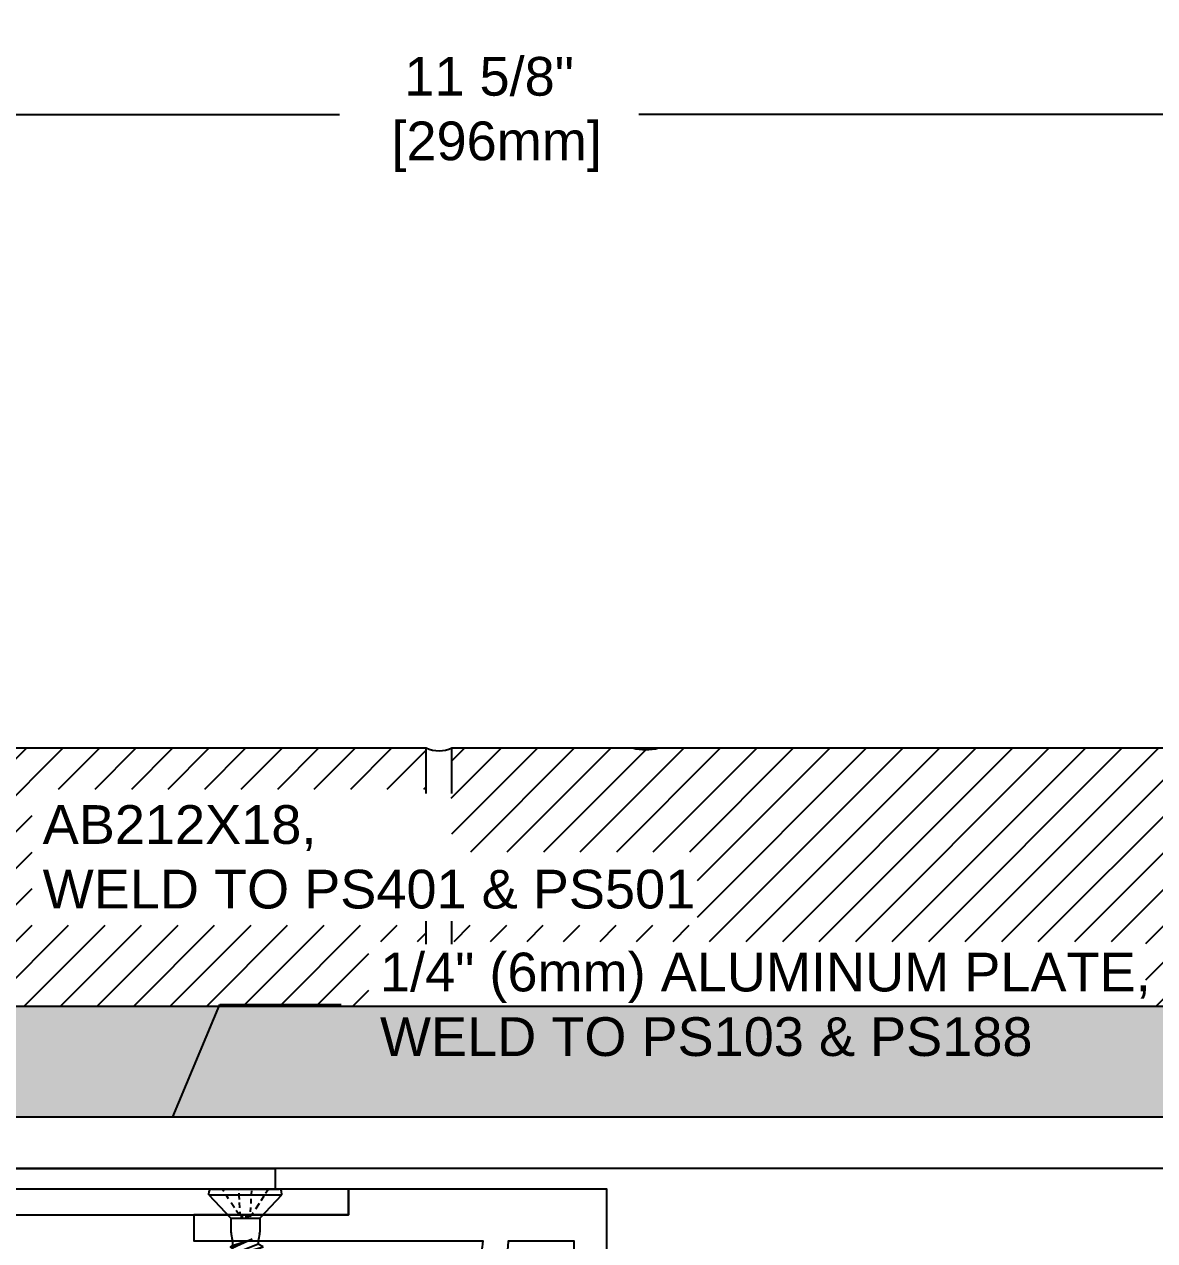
# Model space of a CAD drawing. Header units: inches. Extents: x -7 to 36.6, y -5.5 to 8.5.
# Drawn here: x 2.35 to 7.82, y 1.04 to 6.93 of the extents above; entities that cross this region are included whole.
import ezdxf

# ---------------------------------------------------------------- set-up
doc = ezdxf.new("R2010")
doc.units = ezdxf.units.IN
doc.header["$MEASUREMENT"] = 0
for name, color, linetype in [('ANCHORS', 4, 'Continuous'), ('CONDITIONS', 1, 'Continuous'), ('DIMENSIONS', 3, 'Continuous'), ('METALS', 7, 'Continuous'), ('TEXT', 2, 'Continuous')]:
    doc.layers.add(name, color=color, linetype=linetype)
doc.styles.add('ARIAL', font='arial.ttf')
doc.dimstyles.new('Arial', dxfattribs={"dimtxt": 0.1875, "dimasz": 0.1875, "dimexe": 0.1875, "dimexo": 0.1875, "dimgap": 0.1875, "dimtad": 0, "dimtih": 1, "dimtoh": 1, "dimdec": 4, "dimzin": 3, "dimdsep": 46, "dimlunit": 4, "dimtxsty": 'ARIAL', "dimcen": 0.125, "dimadec": 0, "dimazin": 0, "dimtfac": 1, "dimtdec": 4, "dimtofl": 0, "dimtmove": 0, "dimatfit": 3, "dimfxl": 0, "dimfrac": 2, "dimtolj": 1, "dimtzin": 0, "dimarcsym": 0})

# ---------------------------------------------------------------- blocks, each defined once
blk = doc.blocks.new('PS501')
blk.add_lwpolyline([(1.250000002001475, 0.001101427388516818, 0.3893248293344813), (1.524316468147138, 0.2999999989621474), (1.839316468147114, 0.2999999989621474), (1.839316468147128, -1.037849806095892e-09), (1.979316468147122, -1.037849806095892e-09, 0.414213562373095), (1.999316468147125, 0.01999999896214621), (1.999316468147125, 0.5499999989621488), (0.7500000020014959, 0.5499999989621523), (0.750000002001503, 0.4249999989621488), (2.001510068794232e-09, 0.4249999989621488), (2.001502963366875e-09, 0.2999999989621474), (1.399316468147138, 0.2999999989621474, -0.3717010519091446), (1.25000000200156, 0.1268949554517076), (1.250000002001496, 0.00110142738851865)], format="xyb", close=True)
blk = doc.blocks.new('Ps103')
blk.add_lwpolyline([(46.0513854159578, -32.9395133636289), (44.31969712785093, -32.93951336362893), (44.31969712785093, -33.03951336362893), (46.11121116525905, -33.03951336362892, -0.1044244748795922), (47.30020935721761, -31.61058377351739, -0.05825066994670093), (48.10332508401632, -30.96701336362892), (48.10332508401632, -30.90451336362892), (47.60332508401632, -30.90451336362892), (47.60332508401632, -31.00451336362892), (47.86513919442812, -31.00451336362892, 0.04563594773368847), (47.23337540346353, -31.53594834705738, 0.1007628595836618)], format="xyb", close=True)
blk = doc.blocks.new('TF316134')
for p, q in [((-0.1634478473818142, 0), (0.1634478473818142, 0)), ((-0.1041612553882096, -0.01272011889933822), (-0.1125000000000007, 0)), ((-0.1762499999999996, -0.02850000000000108), (-0.1746550377353451, -0.01026949789408604)), ((-0.1762499999999996, -0.02850000000000108), (0.1762499999999996, -0.02850000000000108)), ((-0.1762499999999996, -0.02850000000000108), (-0.06975000000000264, -0.1409999999999982)), ((-0.0815273668520824, -0.04724638954767357), (-0.09148489875437704, -0.03205693410349397)), ((-0.03078760143737824, -0.005484849191603303), (-0.03106535409279942, -0.0001850128081315461)), ((-0.02969832727228905, -0.02626943842607687), (-0.03005456646017635, -0.01947198978842124)), ((-0.02840230916521236, -0.05099893707699721), (-0.02938302918285629, -0.03228568436792756)), ((0.02739333063308536, -0.07025139436348127), (0.02856652544479132, -0.04786550379996868)), ((0.0297376818067967, -0.02551850917389231), (0.03063040427841557, -0.00848434966871281)), ((0.06975000000000264, -0.1409999999999982), (0.1762499999999996, -0.02850000000000108)), ((0.08983953194615069, -0.0345668156753618), (0.07456194448709752, -0.05787161010442787)), ((0.1095309000514497, -0.004529135514729887), (0.09786692012110976, -0.02232164727288222)), ((0.1762499999999996, -0.02850000000000108), (0.1746550377353451, -0.01026949789408604)), ((-0.05333823494656187, -0.09024676025100575), (-0.06907470591754006, -0.06624197402408782)), ((-0.03070434641042752, -0.1247730308993411), (-0.04406328225548251, -0.1043949931695991)), ((-0.02630360458224246, -0.09104460609177067), (-0.02766927418801046, -0.06498607767381515)), ((-0.02446702629202591, -0.126088607485066), (-0.02532696146400681, -0.109680066925975)), ((0.037321555589795, -0.114678982998619), (0.02399999999999736, -0.134999999999998)), ((0.02528851070100657, -0.1104137511905421), (0.02638186176550406, -0.08955137008121028)), ((0.06618177459319341, -0.07065492011207652), (0.04852665200820994, -0.09758646303831853)), ((-0.06975000000000264, -0.1409999999999982), (0.06975000000000264, -0.1409999999999982)), ((-0.06975000000000264, -0.1409999999999982), (-0.06975000000000264, -0.2080956920424839)), ((-0.02399999999999736, -0.134999999999998), (-0.01070865921719033, -0.134999999999998)), ((-0.001778053436577665, -0.134999999999998), (0.01831580956980972, -0.134999999999998)), ((0.02399999999999736, -0.134999999999998), (0.02454324502557981, -0.1246342674119347)), ((0.06975000000000264, -0.1409999999999982), (0.06975000000000264, -0.2080956920424839)), ((-0.06874468459070826, -0.2177125352871201), (-0.06325531540928964, -0.243681256327676)), ((0.06874468459070826, -0.2177125352871201), (0.06325531540928964, -0.243681256327676)), ((-0.08625000000000327, -0.3303749999999965), (0.08624999999999616, -0.2795937499999965)), ((-0.07369462818234851, -0.2795937499999965), (0.03209284409409108, -0.243145909709348)), ((-0.07369462818234851, -0.2795937499999965), (-0.06225000000000236, -0.2734303853986049)), ((-0.07369462818234851, -0.2795937499999965), (-0.06225000000000236, -0.2857571146013882)), ((-0.06225000000000236, -0.2734303853986049), (0.03209284409409108, -0.243145909709348)), ((0.03209284409409108, -0.243145909709348), (-0.06225000000000236, -0.2857571146013882)), ((-0.06225000000000236, -0.2532980995723122), (-0.06225000000000236, -0.2734303853986049)), ((0.06225000000000236, -0.2666688433908462), (-0.06225000000000236, -0.3174500933908391)), ((-0.06225000000000236, -0.2857571146013882), (-0.06225000000000236, -0.3174500933908391)), ((0.06225000000000236, -0.292518656609154), (-0.06225000000000236, -0.343299906609154)), ((0.06225000000000236, -0.2532980995723122), (0.06225000000000236, -0.2666688433908462)), ((0.08624999999999616, -0.2795937499999965), (0.06225000000000236, -0.2666688433908462)), ((0.08624999999999616, -0.2795937499999965), (0.06225000000000236, -0.292518656609154)), ((0.06224999999999525, -0.292518656609154), (0.06224999999999525, -0.3242116353986049)), ((-0.08625000000000327, -0.3303749999999965), (-0.06225000000000236, -0.3174500933908391)), ((-0.08625000000000327, -0.3303749999999965), (-0.06225000000000236, -0.343299906609154)), ((-0.07369462818234851, -0.3811562499999965), (0.07369462818234851, -0.3303749999999965)), ((-0.06225000000000236, -0.3749928853986049), (0.06224999999999525, -0.3242116353986049)), ((0.06224999999999525, -0.3365383646013882), (-0.06225000000000236, -0.3873196146013882)), ((-0.06225000000000236, -0.343299906609154), (-0.06225000000000236, -0.3749928853986049)), ((0.07369462818234851, -0.3303749999999965), (0.06224999999999525, -0.3242116353986049)), ((0.07369462818234851, -0.3303749999999965), (0.06224999999999525, -0.3365383646013882)), ((0.06224999999999525, -0.3365383646013882), (0.06224999999999525, -0.3682313433908391)), ((-0.08625000000000327, -0.4319374999999965), (0.08624999999999616, -0.3811562499999965)), ((-0.07369462818234851, -0.3811562499999965), (-0.06225000000000236, -0.3749928853986049)), ((-0.07369462818234851, -0.3811562499999965), (-0.06225000000000236, -0.3873196146013882)), ((0.06224999999999525, -0.3682313433908391), (-0.06225000000000236, -0.4190125933908391)), ((-0.06225000000000236, -0.3873196146013882), (-0.06225000000000236, -0.4190125933908391)), ((0.06224999999999525, -0.394081156609154), (-0.06225000000000236, -0.444862406609154)), ((0.08624999999999616, -0.3811562499999965), (0.06224999999999525, -0.3682313433908391)), ((0.08624999999999616, -0.3811562499999965), (0.06224999999999525, -0.394081156609154)), ((0.06224999999999525, -0.394081156609154), (0.06224999999999525, -0.4257741353986049)), ((-0.08625000000000327, -0.4319374999999965), (-0.06225000000000236, -0.4190125933908391)), ((-0.08625000000000327, -0.4319374999999965), (-0.06225000000000236, -0.444862406609154)), ((-0.07369462818234851, -0.4827187499999965), (0.07369462818234851, -0.4319374999999965)), ((-0.06225000000000236, -0.4765553853986049), (0.06224999999999525, -0.4257741353986049)), ((0.06224999999999525, -0.4381008646013882), (-0.06225000000000236, -0.4888821146013882)), ((-0.06225000000000236, -0.444862406609154), (-0.06225000000000236, -0.4765553853986049)), ((0.06224999999999525, -0.4697938433908391), (-0.06225000000000236, -0.5205750933908391)), ((0.07369462818234851, -0.4319374999999965), (0.06224999999999525, -0.4257741353986049)), ((0.07369462818234851, -0.4319374999999965), (0.06224999999999525, -0.4381008646013882)), ((0.06224999999999525, -0.4381008646013882), (0.06224999999999525, -0.4697938433908391)), ((0.08624999999999616, -0.4827187499999965), (0.06224999999999525, -0.4697938433908391)), ((-0.08625000000000327, -0.5334999999999965), (0.08624999999999616, -0.4827187499999965)), ((-0.08625000000000327, -0.5334999999999965), (-0.06225000000000236, -0.5205750933908391)), ((-0.07369462818234851, -0.4827187499999965), (-0.06225000000000236, -0.4765553853986049)), ((-0.07369462818234851, -0.4827187499999965), (-0.06225000000000236, -0.4888821146013882)), ((-0.06225000000000236, -0.4888821146013882), (-0.06225000000000236, -0.5205750933908391)), ((0.06224999999999525, -0.495643656609154), (-0.06225000000000236, -0.546424906609154)), ((-0.06225000000000236, -0.5781178853986049), (0.06224999999999525, -0.5273366353986049)), ((0.08624999999999616, -0.4827187499999965), (0.06224999999999525, -0.495643656609154)), ((0.06224999999999525, -0.495643656609154), (0.06224999999999525, -0.5273366353986049)), ((0.07369462818234851, -0.5334999999999965), (0.06224999999999525, -0.5273366353986049)), ((-0.08625000000000327, -0.5334999999999965), (-0.06225000000000236, -0.546424906609154)), ((-0.08625000000000327, -0.6350624999999965), (0.08624999999999616, -0.5842812499999965)), ((-0.07369462818234851, -0.5842812499999965), (0.07369462818234851, -0.5334999999999965)), ((-0.07369462818234851, -0.5842812499999965), (-0.06225000000000236, -0.5781178853986049)), ((-0.07369462818234851, -0.5842812499999965), (-0.06225000000000236, -0.5904446146013882)), ((0.06224999999999525, -0.5396633646013882), (-0.06225000000000236, -0.5904446146013882)), ((-0.06225000000000236, -0.546424906609154), (-0.06225000000000236, -0.5781178853986049)), ((0.06224999999999525, -0.5713563433908391), (-0.06225000000000236, -0.6221375933908391)), ((0.07369462818234851, -0.5334999999999965), (0.06224999999999525, -0.5396633646013882)), ((0.06224999999999525, -0.5396633646013882), (0.06224999999999525, -0.5713563433908391)), ((0.08624999999999616, -0.5842812499999965), (0.06224999999999525, -0.5713563433908391)), ((0.08624999999999616, -0.5842812499999965), (0.06224999999999525, -0.597206156609154)), ((-0.08625000000000327, -0.6350624999999965), (-0.06225000000000236, -0.6221375933908391)), ((-0.08625000000000327, -0.6350624999999965), (-0.06225000000000236, -0.647987406609154)), ((-0.07369462818234851, -0.6858437499999965), (0.07369462818234851, -0.6350624999999965)), ((-0.06225000000000236, -0.5904446146013882), (-0.06225000000000236, -0.6221375933908391)), ((0.06224999999999525, -0.597206156609154), (-0.06225000000000236, -0.647987406609154)), ((-0.06225000000000236, -0.6796803853986049), (0.06224999999999525, -0.6288991353986049)), ((0.06224999999999525, -0.6412258646013882), (-0.06225000000000236, -0.6920071146013882)), ((0.06224999999999525, -0.597206156609154), (0.06224999999999525, -0.6288991353986049)), ((0.07369462818234851, -0.6350624999999965), (0.06224999999999525, -0.6288991353986049)), ((0.07369462818234851, -0.6350624999999965), (0.06224999999999525, -0.6412258646013882)), ((0.06224999999999525, -0.6412258646013882), (0.06224999999999525, -0.6729188433908391)), ((-0.08625000000000327, -0.7366249999999965), (0.08624999999999616, -0.6858437499999965)), ((-0.07369462818234851, -0.6858437499999965), (-0.06225000000000236, -0.6796803853986049)), ((-0.07369462818234851, -0.6858437499999965), (-0.06225000000000236, -0.6920071146013882)), ((-0.06225000000000236, -0.647987406609154), (-0.06225000000000236, -0.6796803853986049)), ((0.06224999999999525, -0.6729188433908391), (-0.06225000000000236, -0.7237000933908391)), ((-0.06225000000000236, -0.6920071146013882), (-0.06225000000000236, -0.7237000933908391)), ((0.06224999999999525, -0.698768656609154), (-0.06225000000000236, -0.749549906609154)), ((0.08624999999999616, -0.6858437499999965), (0.06224999999999525, -0.6729188433908391)), ((0.08624999999999616, -0.6858437499999965), (0.06224999999999525, -0.698768656609154)), ((0.06224999999999525, -0.698768656609154), (0.06224999999999525, -0.7304616353986049)), ((-0.08625000000000327, -0.7366249999999965), (-0.06225000000000236, -0.7237000933908391)), ((-0.08625000000000327, -0.7366249999999965), (-0.06225000000000236, -0.749549906609154)), ((-0.07369462818234851, -0.7874062499999965), (0.07369462818234851, -0.7366249999999965)), ((-0.06225000000000236, -0.7812428853986049), (0.06224999999999525, -0.7304616353986049)), ((0.06224999999999525, -0.7427883646013882), (-0.06225000000000236, -0.7935696146013882)), ((-0.06225000000000236, -0.749549906609154), (-0.06225000000000236, -0.7812428853986049)), ((0.07369462818234851, -0.7366249999999965), (0.06224999999999525, -0.7304616353986049)), ((0.07369462818234851, -0.7366249999999965), (0.06224999999999525, -0.7427883646013882)), ((0.06224999999999525, -0.7427883646013882), (0.06224999999999525, -0.7744813433908391)), ((-0.08625000000000327, -0.8381874999999965), (0.08624999999999616, -0.7874062499999965)), ((-0.07369462818234851, -0.7874062499999965), (-0.06225000000000236, -0.7812428853986049)), ((-0.07369462818234851, -0.7874062499999965), (-0.06225000000000236, -0.7935696146013882)), ((0.06224999999999525, -0.7744813433908391), (-0.06225000000000236, -0.8252625933908391)), ((-0.06225000000000236, -0.7935696146013882), (-0.06225000000000236, -0.8252625933908391)), ((0.06224999999999525, -0.800331156609154), (-0.06225000000000236, -0.851112406609154)), ((0.08624999999999616, -0.7874062499999965), (0.06224999999999525, -0.7744813433908391)), ((0.08624999999999616, -0.7874062499999965), (0.06224999999999525, -0.800331156609154)), ((0.06224999999999525, -0.800331156609154), (0.06224999999999525, -0.8320241353986049)), ((-0.08625000000000327, -0.8381874999999965), (-0.06225000000000236, -0.8252625933908391)), ((-0.08625000000000327, -0.8381874999999965), (-0.06225000000000236, -0.851112406609154)), ((-0.07369462818234851, -0.8889687499999965), (0.07369462818234851, -0.8381874999999965)), ((-0.07369462818234851, -0.8889687499999965), (-0.06225000000000236, -0.8828053853986049)), ((-0.06225000000000236, -0.8828053853986049), (0.06224999999999525, -0.8320241353986049)), ((0.06224999999999525, -0.8443508646013882), (-0.06225000000000236, -0.8951321146013882)), ((-0.06225000000000236, -0.851112406609154), (-0.06225000000000236, -0.8828053853986049)), ((0.06224999999999525, -0.8760438433908391), (-0.06225000000000236, -0.9268250933908391)), ((0.07369462818234851, -0.8381874999999965), (0.06224999999999525, -0.8320241353986049)), ((0.07369462818234851, -0.8381874999999965), (0.06224999999999525, -0.8443508646013882)), ((0.06224999999999525, -0.8443508646013882), (0.06224999999999525, -0.8760438433908391)), ((0.08624999999999616, -0.8889687499999965), (0.06224999999999525, -0.8760438433908391)), ((-0.08625000000000327, -0.9397499999999965), (0.08624999999999616, -0.8889687499999965)), ((-0.08625000000000327, -0.9397499999999965), (-0.06225000000000236, -0.9268250933908391)), ((-0.08625000000000327, -0.9397499999999965), (-0.06225000000000236, -0.952674906609154)), ((-0.07369462818234851, -0.8889687499999965), (-0.06225000000000236, -0.8951321146013882)), ((-0.07369462818234851, -0.9905312499999965), (0.07369462818234851, -0.9397499999999965)), ((-0.06225000000000236, -0.8951321146013882), (-0.06225000000000236, -0.9268250933908391)), ((0.06224999999999525, -0.901893656609154), (-0.06225000000000236, -0.952674906609154)), ((-0.06225000000000236, -0.9843678853986049), (0.06224999999999525, -0.9335866353986049)), ((0.08624999999999616, -0.8889687499999965), (0.06224999999999525, -0.901893656609154)), ((0.06224999999999525, -0.901893656609154), (0.06224999999999525, -0.9335866353986049)), ((0.07369462818234851, -0.9397499999999965), (0.06224999999999525, -0.9335866353986049)), ((0.07369462818234851, -0.9397499999999965), (0.06224999999999525, -0.9459133646013882)), ((-0.08625000000000327, -1.041312499999997), (0.08624999999999616, -0.9905312499999965)), ((-0.07369462818234851, -0.9905312499999965), (-0.06225000000000236, -0.9843678853986049)), ((-0.07369462818234851, -0.9905312499999965), (-0.06225000000000236, -0.9966946146013882)), ((0.06224999999999525, -0.9459133646013882), (-0.06225000000000236, -0.9966946146013882)), ((-0.06225000000000236, -0.952674906609154), (-0.06225000000000236, -0.9843678853986049)), ((0.06224999999999525, -0.9776063433908391), (-0.06225000000000236, -1.028387593390839)), ((-0.06225000000000236, -0.9966946146013882), (-0.06225000000000236, -1.028387593390839)), ((0.06224999999999525, -0.9459133646013882), (0.06224999999999525, -0.9776063433908391)), ((0.08624999999999616, -0.9905312499999965), (0.06224999999999525, -0.9776063433908391)), ((0.08624999999999616, -0.9905312499999965), (0.06224999999999525, -1.003456156609154)), ((-0.08625000000000327, -1.041312499999997), (-0.06225000000000236, -1.028387593390839)), ((-0.08625000000000327, -1.041312499999997), (-0.06225000000000236, -1.054237406609154)), ((-0.07369462818234851, -1.092093749999997), (0.07369462818234851, -1.041312499999997)), ((0.06224999999999525, -1.003456156609154), (-0.06225000000000236, -1.054237406609154)), ((-0.06225000000000236, -1.085930385398605), (0.06224999999999525, -1.035149135398605)), ((0.06224999999999525, -1.047475864601388), (-0.06225000000000236, -1.098257114601388)), ((-0.06225000000000236, -1.054237406609154), (-0.06225000000000236, -1.085930385398605)), ((0.06224999999999525, -1.003456156609154), (0.06224999999999525, -1.035149135398605)), ((0.07369462818234851, -1.041312499999997), (0.06224999999999525, -1.035149135398605)), ((0.07369462818234851, -1.041312499999997), (0.06224999999999525, -1.047475864601388)), ((0.06224999999999525, -1.047475864601388), (0.06224999999999525, -1.079168843390839)), ((-0.08625000000000327, -1.142874999999997), (0.08624999999999616, -1.092093749999997)), ((-0.07369462818234851, -1.092093749999997), (-0.06225000000000236, -1.085930385398605)), ((-0.07369462818234851, -1.092093749999997), (-0.06225000000000236, -1.098257114601388)), ((0.06224999999999525, -1.079168843390839), (-0.06225000000000236, -1.129950093390839)), ((-0.06225000000000236, -1.098257114601388), (-0.06225000000000236, -1.129950093390839)), ((0.06224999999999525, -1.105018656609154), (-0.06225000000000236, -1.155799906609154)), ((0.08624999999999616, -1.092093749999997), (0.06224999999999525, -1.079168843390839)), ((0.08624999999999616, -1.092093749999997), (0.06224999999999525, -1.105018656609154)), ((0.06225000000000236, -1.105018656609154), (0.06225000000000236, -1.136711635398605)), ((0.06224999999999525, -1.111336391427947), (0.06224999999999525, -1.143029370217398)), ((-0.08625000000000327, -1.142874999999997), (-0.06225000000000236, -1.129950093390839)), ((-0.08625000000000327, -1.142874999999997), (-0.06225000000000236, -1.155799906609154)), ((-0.07369462818234851, -1.19997398481879), (0.07369462818234851, -1.14919273481879)), ((-0.06225000000000236, -1.193810620217398), (0.06224999999999525, -1.143029370217398)), ((0.06224999999999525, -1.155356099420182), (-0.06225000000000236, -1.206137349420182)), ((-0.06225000000000236, -1.155799906609154), (-0.06225000000000236, -1.181660976845158)), ((0.07369462818234851, -1.14919273481879), (0.06224999999999525, -1.143029370217398)), ((0.06225000000000236, -1.149038364601388), (0.06225000000000236, -1.181660976845158)), ((0.07369462818234851, -1.14919273481879), (0.06224999999999525, -1.155356099420182)), ((0.06224999999999525, -1.155356099420182), (0.06224999999999525, -1.187049078209633)), ((-0.08625000000000327, -1.25075523481879), (0.08624999999999616, -1.19997398481879)), ((-0.07369462818234851, -1.19997398481879), (-0.06225000000000236, -1.193810620217398)), ((-0.07369462818234851, -1.19997398481879), (-0.06225000000000236, -1.206137349420182)), ((-0.06225000000000236, -1.181660976845158), (-0.06225000000000236, -1.680716921693083)), ((0.06224999999999525, -1.187049078209633), (-0.06225000000000236, -1.237830328209633)), ((0.06224999999999525, -1.212898891427947), (-0.06225000000000236, -1.263680141427947)), ((0.06225000000000236, -1.181660976845158), (0.06225000000000236, -1.680716921693083)), ((0.08624999999999616, -1.19997398481879), (0.06224999999999525, -1.187049078209633)), ((0.08624999999999616, -1.19997398481879), (0.06224999999999525, -1.212898891427947)), ((0.06224999999999525, -1.221463982127187), (0.06224999999999525, -1.253156960916638)), ((-0.08625000000000327, -1.25075523481879), (-0.06225000000000236, -1.237830328209633)), ((-0.08625000000000327, -1.25075523481879), (-0.06225000000000236, -1.263680141427947)), ((-0.07369462818234851, -1.310101575518029), (0.07369462818234851, -1.259320325518029)), ((-0.06225000000000236, -1.303938210916638), (0.06224999999999525, -1.253156960916638)), ((0.06224999999999525, -1.265483690119421), (-0.06225000000000236, -1.316264940119421)), ((0.07369462818234851, -1.259320325518029), (0.06224999999999525, -1.253156960916638)), ((0.07369462818234851, -1.259320325518029), (0.06224999999999525, -1.265483690119421)), ((0.06224999999999525, -1.265483690119421), (0.06224999999999525, -1.297176668908872)), ((-0.08625000000000327, -1.360882825518029), (0.08624999999999616, -1.310101575518029)), ((-0.08625000000000327, -1.360882825518029), (-0.06225000000000236, -1.347957918908872)), ((-0.07369462818234851, -1.310101575518029), (-0.06225000000000236, -1.303938210916638)), ((-0.07369462818234851, -1.310101575518029), (-0.06225000000000236, -1.316264940119421)), ((0.06224999999999525, -1.297176668908872), (-0.06225000000000236, -1.347957918908872)), ((0.06224999999999525, -1.323026482127187), (-0.06225000000000236, -1.373807732127187)), ((0.08624999999999616, -1.310101575518029), (0.06224999999999525, -1.297176668908872)), ((0.08624999999999616, -1.310101575518029), (0.06224999999999525, -1.323026482127187)), ((0.06224999999999525, -1.327096637548117), (0.06224999999999525, -1.358789616337567)), ((-0.08625000000000327, -1.360882825518029), (-0.06225000000000236, -1.373807732127187)), ((-0.07369462818234851, -1.415734230938959), (0.07369462818234851, -1.364952980938959)), ((-0.07369462818234851, -1.415734230938959), (-0.06225000000000236, -1.409570866337567)), ((-0.06225000000000236, -1.409570866337567), (0.06224999999999525, -1.358789616337567)), ((0.06224999999999525, -1.371116345540351), (-0.06225000000000236, -1.421897595540351)), ((0.06224999999999525, -1.402809324329802), (-0.06225000000000236, -1.453590574329802)), ((0.07369462818234851, -1.364952980938959), (0.06224999999999525, -1.358789616337567)), ((0.07369462818234851, -1.364952980938959), (0.06224999999999525, -1.371116345540351)), ((0.06224999999999525, -1.371116345540351), (0.06224999999999525, -1.402809324329802)), ((0.08624999999999616, -1.415734230938959), (0.06224999999999525, -1.402809324329802)), ((-0.08625000000000327, -1.466515480938959), (0.08624999999999616, -1.415734230938959)), ((-0.08625000000000327, -1.466515480938959), (-0.06225000000000236, -1.453590574329802)), ((-0.08625000000000327, -1.466515480938959), (-0.06225000000000236, -1.479440387548117)), ((-0.07369462818234851, -1.415734230938959), (-0.06225000000000236, -1.421897595540351)), ((-0.07369462818234851, -1.517995684901159), (0.07369462818234851, -1.467214434901159)), ((0.06224999999999525, -1.428659137548117), (-0.06225000000000236, -1.479440387548117)), ((-0.06225000000000236, -1.511832320299767), (0.06224999999999525, -1.461051070299767)), ((0.08624999999999616, -1.415734230938959), (0.06224999999999525, -1.428659137548117)), ((0.06224999999999525, -1.429358091510316), (0.06224999999999525, -1.461051070299767)), ((0.07369462818234851, -1.467214434901159), (0.06224999999999525, -1.461051070299767)), ((0.07369462818234851, -1.467214434901159), (0.06224999999999525, -1.473377799502551)), ((-0.08625000000000327, -1.568776934901159), (0.08624999999999616, -1.517995684901159)), ((-0.07369462818234851, -1.517995684901159), (-0.06225000000000236, -1.511832320299767)), ((-0.07369462818234851, -1.517995684901159), (-0.06225000000000236, -1.524159049502551)), ((0.06224999999999525, -1.473377799502551), (-0.06225000000000236, -1.524159049502551)), ((0.06224999999999525, -1.505070778292001), (-0.06225000000000236, -1.555852028292001)), ((0.06224999999999525, -1.473377799502551), (0.06224999999999525, -1.505070778292001)), ((0.08624999999999616, -1.517995684901159), (0.06224999999999525, -1.505070778292001)), ((0.08624999999999616, -1.517995684901159), (0.06224999999999525, -1.530920591510316)), ((-0.08625000000000327, -1.568776934901159), (-0.06225000000000236, -1.555852028292001)), ((-0.08625000000000327, -1.568776934901159), (-0.06225000000000236, -1.581701841510316)), ((-0.07369462818234851, -1.620257027104646), (0.07369462818234851, -1.569475777104646)), ((0.06224999999999525, -1.530920591510316), (-0.06225000000000236, -1.581701841510316)), ((-0.06225000000000236, -1.614093662503254), (0.06224999999999525, -1.563312412503254)), ((0.06224999999999525, -1.575639141706038), (-0.06225000000000236, -1.626420391706038)), ((0.06224999999999525, -1.531619433713804), (0.06224999999999525, -1.563312412503254)), ((0.07369462818234851, -1.569475777104646), (0.06224999999999525, -1.563312412503254)), ((0.07369462818234851, -1.569475777104646), (0.06224999999999525, -1.575639141706038)), ((0.06224999999999525, -1.575639141706038), (0.06224999999999525, -1.607332120495489)), ((-0.08625000000000327, -1.671038277104646), (0.08624999999999616, -1.620257027104646)), ((-0.07369462818234851, -1.620257027104646), (-0.06225000000000236, -1.614093662503254)), ((-0.07369462818234851, -1.620257027104646), (-0.06225000000000236, -1.626420391706038)), ((0.06224999999999525, -1.607332120495489), (-0.06225000000000236, -1.658113370495489)), ((0.06224999999999525, -1.633181933713804), (-0.06225000000000236, -1.683963183713804)), ((0.08624999999999616, -1.620257027104646), (0.06224999999999525, -1.607332120495489)), ((0.08624999999999616, -1.620257027104646), (0.06224999999999525, -1.633181933713804)), ((-0.08625000000000327, -1.671038277104646), (-0.06225000000000236, -1.658113370495489)), ((-0.08625000000000327, -1.671038277104646), (-0.06225000000000236, -1.683963183713804)), ((-0.05963520139097156, -1.696090245955389), (-0.00964026637560167, -1.838807445842789)), ((-0.01900126917398737, -1.693369002613277), (0.07676855221157197, -1.650266149331326)), ((-0.01900126917398737, -1.693369002613277), (0.08821318039391812, -1.656429513932718)), ((0.07676855221157197, -1.66259287853411), (-0.01900126917398737, -1.693369002613277)), ((0.05963520139096445, -1.696090245955389), (0.00964026637560167, -1.838807445842789)), ((0.08821318039391812, -1.656429513932718), (0.07676855221157197, -1.650266149331326)), ((0.08821318039391812, -1.656429513932718), (0.07676855221157197, -1.66259287853411))]:
    blk.add_line(p, q)
for centre, radius, start, end in [((-0.1634478473818142, -0.01124999999999687), 0.01125, 90, 175), ((0.1634478473818142, -0.01124999999999687), 0.01125, 4.999999999999943, 90), ((-0.02325000000000088, -0.2080956920424839), 0.0465, 180, 191.9356997670106), ((0.02325000000000088, -0.2080956920424839), 0.0465, 348.0643002329893, 0), ((-0.1087500000000041, -0.2532980995723122), 0.0465, 0, 11.93569976701059), ((0.108749999999997, -0.2532980995723122), 0.0465, 168.0643002329894, 180), ((-0.0157500000000006, -1.680716921693083), 0.0465, 180, 199.3057509941771), ((0.0157500000000006, -1.680716921693083), 0.0465, 340.6942490058228, 0), ((-3.552713678800501e-15, -1.834495130522654), 0.01056081432526762, 204.1000781238897, 335.8999218761103)]:
    blk.add_arc(centre, radius, start, end)
blk = doc.blocks.new('*D13')
at = {"layer": 'Defpoints', "color": 0}
for p in [(10.42033474460371, 6.489041315037303), (10.42033474460371, 5.833119853313942), (-1.21966525539635, 3.422595063191432)]:
    blk.add_point(p, dxfattribs=at)
at = {"layer": 'DIMENSIONS', "color": 0, "lineweight": -2}
for p, q in [((-1.21966525539635, 3.610095063191432), (-1.21966525539635, 6.676541315037303)), ((10.42033474460371, 6.020619853313942), (10.42033474460371, 6.676541315037303)), ((-1.03216525539635, 6.489041315037303), (3.8754669069502, 6.489041315037303)), ((10.23283474460371, 6.489041315037303), (5.325202582257157, 6.489041315037303))]:
    blk.add_line(p, q, dxfattribs=at)
at = {"layer": 'DIMENSIONS', "color": 0}
for points in [[(-1.03216525539635, 6.520291315037303), (-1.03216525539635, 6.457791315037303), (-1.21966525539635, 6.489041315037303)], [(10.23283474460371, 6.520291315037303), (10.23283474460371, 6.457791315037303), (10.42033474460371, 6.489041315037303)]]:
    blk.add_solid(points, dxfattribs=at)
at = {"layer": 'DIMENSIONS', "color": 0, "insert": (4.600334744603678, 6.489041315037303), "char_height": 0.1875, "attachment_point": 5, "style": 'ARIAL'}
blk.add_mtext('\\A1;11 5/8"\\P [296mm]', dxfattribs=at)

msp = doc.modelspace()

# ---------------------------------------------------------------- hatches: boundary and pattern name
at = {"layer": 'CONDITIONS'}
h = msp.add_hatch(dxfattribs=at)
h.set_pattern_fill('ANSI31', color=256, style=0)
h.set_pattern_definition([(45, (0, 0), (-0.08838834764831843, 0.08838834764831845), [])])
edge = h.paths.add_edge_path()
edge.add_line((4.422662798743161, 2.920164269017747), (5.608835135125801, 2.920164269017747))
edge.add_line((5.608835135125801, 2.920164269017747), (5.608835135125802, 2.564179823198899))
edge.add_line((5.608835135125802, 2.564179823198899), (4.420334744603707, 2.564179823198899))
edge.add_line((4.420334744603707, 2.564179823198899), (4.420334744603706, 2.485823526032597))
edge.add_line((4.420334744603706, 2.485823526032597), (7.779620692939063, 2.485823526032597))
edge.add_line((7.779620692939063, 2.485823526032597), (7.779620692939061, 2.172595063191431))
edge.add_line((7.779620692939061, 2.172595063191431), (8.95158474460305, 2.17259506319143))
edge.add_line((8.95158474460305, 2.17259506319143), (8.95158474460305, 3.422595063191425))
edge.add_line((8.95158474460305, 3.422595063191425), (5.420334744603706, 3.42259506319143))
edge.add_arc((5.357834744603706, 3.648193498527003), 0.2340959291099676, 254.51509056099792, 285.48490943900185, ccw=False)
edge.add_line((5.295334744603705, 3.42259506319143), (4.420334744603706, 3.422595063191431))
edge.add_line((4.420334744603706, 3.422595063191431), (4.420334744603706, 3.223489790895144))
edge.add_line((4.420334744603706, 3.223489790895144), (4.415025640806348, 3.223489790895143))
edge.add_line((4.415025640806348, 3.223489790895143), (4.422662798743161, 2.920164269017747))
edge = h.paths.add_edge_path()
edge.add_line((0.2953347446037063, 3.42259506319143), (0.2953347446037062, 3.113719837128171))
edge.add_arc((-2.570808286342984, -0.396803604792991), 4.531947783251953, 44.70383526056378, 50.77031428995258, ccw=False)
edge.add_arc((-2.205710897587535, -0.8134505789997561), 4.598905009325729, 40.48846264175461, 51.60960631579411, ccw=False)
edge.add_line((1.291925262385698, 2.17259506319143), (4.018304213462955, 2.17259506319143))
edge.add_line((4.018304213462955, 2.17259506319143), (4.018304213462954, 2.485823526032597))
edge.add_line((4.018304213462954, 2.485823526032597), (4.295334744603706, 2.485823526032597))
edge.add_line((4.295334744603706, 2.485823526032597), (4.295334744603706, 2.564179823198899))
edge.add_line((4.295334744603706, 2.564179823198899), (2.388506502726755, 2.564179823198899))
edge.add_line((2.388506502726755, 2.564179823198899), (2.388506502726756, 2.920164269017747))
edge.add_line((2.388506502726756, 2.920164269017747), (2.388506502726756, 3.223489790895144))
edge.add_line((2.388506502726756, 3.223489790895144), (4.295334744603706, 3.223489790895145))
edge.add_line((4.295334744603706, 3.223489790895145), (4.295334744603706, 3.42259506319143))
edge.add_line((4.295334744603706, 3.42259506319143), (0.2953347446037062, 3.42259506319143))
h = msp.add_hatch(dxfattribs=at)
h.set_pattern_fill('AR-SAND', color=256, scale=0.1, style=0)
h.set_pattern_definition([(37.50000000000001, (0, 0), (-0.006299335810960816, 0.1926823769013159), [0, -0.152, 0, -0.17, 0, -0.1625]), (7.499999999999999, (0, 0), (0.1769776705267727, 0.282214606522974), [0, -0.082, 0, -0.137, 0, -0.0525]), (327.5, (-0.123, 0), (0.3114141861751495, 0.0005659053536964499), [0, -0.05, 0, -0.18, 0, -0.235]), (317.5, (-0.123, 0), (0.3006126604572293, 0.08776755649342492), [0, -0.025, 0, -0.118, 0, -0.135])])
h.paths.add_polyline_path([(9.382834744603132, 1.637595063191448), (9.382834744603116, 2.17259506319143), (1.291925262385698, 2.17259506319143, -0.05194540476249595), (1.832274412662166, 1.387595063191449), (1.832274412662166, 1.637595063191448)])
h.paths.add_polyline_path([(4.024987098551534, 2.482555230500076), (7.7985205228353, 2.482555230500076), (7.7985205228353, 1.877933811673337), (4.024987098551534, 1.877933811673337)], flags=9)
h = msp.add_hatch(dxfattribs=at)
h.set_pattern_fill('AR-CONC', color=256, scale=0.25, style=0)
h.set_pattern_definition([(50, (0, 0), (1.793150456501884, -0.1568803374564878), [0.1875, -2.0625]), (355, (0, 0), (-0.3468783340325, 1.88048033425003), [0.15, -1.65]), (100.4514, (0.1494292, -0.01307335), (1.446273454285054, 1.723598855152384), [0.159350475, -1.75285528]), (46.18420000000001, (0, 0.5), (2.668102621564111, -0.4137975358225452), [0.28125, -3.09375]), (96.6356, (0.2223418625, 0.4655167325), (2.336656763871758, 2.435294677251104), [0.23902572, -2.6292825]), (351.1842, (0, 0.5), (2.336654862834068, 2.435296502313312), [0.225, -2.475]), (21, (0.25, 0.375), (1.492267630296154, -1.006547226663347), [0.1875, -2.0625]), (326.0000000000001, (0.25, 0.375), (0.6082883298039543, 1.812875112617133), [0.15, -1.65]), (71.4514, (0.3743555825, 0.291120985), (2.100556571453725, 0.806326241774881), [0.159350475, -1.75285528]), (37.50000000000001, (0, 0), (0.03039963829322667, 0.8322346345782787), [0, -1.63, 0, -1.675, 0, -1.65625]), (7.499999999999999, (0, 0), (0.6576738436053715, 0.9860292797059006), [0, -0.955, 0, -1.5925, 0, -0.63125]), (327.5, (-0.5575, 0), (1.334556090431023, -0.0563871793359495), [0, -0.625, 0, -1.95, 0, -2.5875]), (317.5, (-0.8075, 0), (1.457965423355966, 0.2502624558307941), [0, -0.8125, 0, -1.295, 0, -1.8375])])
h.paths.add_polyline_path([(3.360699543212736, -0.4084951827639546, -0.0665255452401884), (3.358202685889949, -0.3964316363602857), (3.334084744603704, -0.3834432139132087), (3.358084744603705, -0.3705183073040511), (3.358084744603705, -0.3388253285146005), (3.346640116421358, -0.3326619639132088), (3.358084744603705, -0.3264985993118171), (3.358084744603705, -0.2941067783188788), (3.334084744603704, -0.2811818717097214), (3.358084744603705, -0.2682569651005638), (3.358084744603705, -0.2365639863111135), (3.346640116421358, -0.2304006217097214), (3.358084744603705, -0.2242372571083294), (3.358084744603705, -0.1918453243566792), (3.334084744603704, -0.1789204177475217), (3.358084744603705, -0.165995511138364), (3.358084744603705, -0.134302532348913), (3.346640116421358, -0.1281391677475216), (3.358084744603705, -0.1219758031461299), (3.358084744603705, -0.08621266893574964), (3.334084744603703, -0.07328776232659175), (3.358084744603704, -0.06036285571743416), (3.358084744603704, -0.02866987692798325), (3.346640116421358, -0.02250651232659163), (3.358084744603705, -0.01634314772520011), (3.358084744603704, 0.02391492176348973), (3.334084744603703, 0.03683982837264745), (3.358084744603704, 0.04976473498180486), (3.358084744603705, 0.08145771377125563), (3.346640116421359, 0.08762107837264739), (3.358084744603705, 0.09378444297403919), (3.358084744603705, 0.105934086346279), (3.358084744603705, 0.1317951565822834), (3.334084744603704, 0.144720063191441), (3.358084744603705, 0.1576449698005985), (3.358084744603705, 0.1893379485900488), (3.346640116421359, 0.195501313191441), (3.358084744603705, 0.2016646777928328), (3.358084744603704, 0.2333576565822835), (3.334084744603704, 0.2462825631914409), (3.358084744603705, 0.2592074698005987), (3.358084744603705, 0.2909004485900493), (3.346640116421358, 0.2970638131914408), (3.358084744603705, 0.3032271777928325), (3.358084744603705, 0.3349201565822834), (3.334084744603704, 0.3478450631914411), (3.358084744603705, 0.3607699698005986), (3.358084744603705, 0.3924629485900491), (3.346640116421358, 0.398626313191441), (3.358084744603705, 0.4047896777928326), (3.358084744603705, 0.4364826565822834), (3.334084744603704, 0.4494075631914409), (3.358084744603705, 0.4623324698005986), (3.358084744603705, 0.4940254485900493), (3.346640116421359, 0.5001888131914408), (3.358084744603705, 0.5063521777928327), (3.358084744603704, 0.5380451565822835), (3.334084744603704, 0.550970063191441), (3.358084744603705, 0.5638949698005984), (3.358084744603705, 0.5955879485900492), (3.346640116421359, 0.6017513131914409), (3.358084744603705, 0.6079146777928327), (3.358084744603705, 0.6396076565822832), (3.334084744603704, 0.652532563191441), (3.358084744603705, 0.6654574698005984), (3.358084744603705, 0.6971504485900492), (3.346640116421359, 0.703313813191441), (3.358084744603705, 0.7094771777928327), (3.358084744603705, 0.7411701565822834), (3.334084744603704, 0.7540950631914409), (3.358084744603705, 0.7670199698005986), (3.358084744603705, 0.7987129485900492), (3.346640116421359, 0.8048763131914409), (3.358084744603705, 0.8110396777928326), (3.358084744603705, 0.8427326565822829), (3.334084744603703, 0.855657563191441), (3.358084744603705, 0.8685824698005986), (3.358084744603705, 0.9002754485900489), (3.346640116421359, 0.9064388131914412), (3.358084744603705, 0.9126021777928327), (3.358084744603704, 0.9442951565822831), (3.334084744603705, 0.9572200631914412), (3.358084744603705, 0.9701449698005987), (3.358084744603705, 1.001837948590049), (3.346640116421358, 1.008001313191441), (3.358084744603705, 1.014164677792832), (3.358084744603705, 1.034296963619126, 0.01774848210302754), (3.357967635190763, 1.037595063191435), (3.17033474460365, 1.037595063191435), (-1.526615487873436, 1.037595063191433), (-1.53140993998706, 1.014913806863754, 0.0521264501317853), (-1.53241525539635, 1.005296963619123), (-1.53241525539635, 0.9919262198005908), (-1.50841525539635, 0.9790013131914352), (-1.53241525539635, 0.9660764065822797), (-1.53241525539635, 0.9343834277928267), (-1.520970627214, 0.9282200631914351), (-1.53241525539635, 0.9220566985900444), (-1.53241525539635, 0.8903637198005914), (-1.50841525539635, 0.8774388131914356), (-1.53241525539635, 0.8645139065822803), (-1.53241525539635, 0.8328209277928271), (-1.520970627214, 0.8266575631914359), (-1.53241525539635, 0.8204941985900448), (-1.53241525539635, 0.7888012198005918), (-1.50841525539635, 0.775876313191436), (-1.53241525539635, 0.7629514065822806), (-1.53241525539635, 0.7312584277928275), (-1.520970627214, 0.7250950631914362), (-1.53241525539635, 0.718931698590045), (-1.53241525539635, 0.687238719800592), (-1.50841525539635, 0.6743138131914365), (-1.53241525539635, 0.6613889065822809), (-1.53241525539635, 0.6296959277928282), (-1.520970627214, 0.623532563191437), (-1.53241525539635, 0.6173691985900457), (-1.53241525539635, 0.5856762198005928), (-1.50841525539635, 0.5727513131914369), (-1.53241525539635, 0.5598264065822814), (-1.53241525539635, 0.5281334277928287), (-1.520970627214, 0.5219700631914375), (-1.53241525539635, 0.5158066985900465), (-1.53241525539635, 0.4841137198005931), (-1.50841525539635, 0.4711888131914375), (-1.53241525539635, 0.4582639065822822), (-1.53241525539635, 0.4265709277928291), (-1.520970627214, 0.4204075631914379), (-1.53241525539635, 0.4142441985900467), (-1.53241525539635, 0.3825512198005936), (-1.50841525539635, 0.369626313191438), (-1.53241525539635, 0.3567014065822824), (-1.53241525539635, 0.3250084277928294), (-1.520970627214, 0.3188450631914382), (-1.53241525539635, 0.3126816985900471), (-1.53241525539635, 0.2809887198005941), (-1.50841525539635, 0.2680638131914384), (-1.53241525539635, 0.2551389065822829), (-1.53241525539635, 0.2234459277928301), (-1.520970627214, 0.2172825631914387), (-1.53241525539635, 0.2111191985900479), (-1.53241525539635, 0.1794262198005946), (-1.50841525539635, 0.1665013131914391), (-1.53241525539635, 0.1535764065822836), (-1.53241525539635, 0.1296959277928279), (-1.520970627214, 0.1235325631914366), (-1.53241525539635, 0.1173691985900455), (-1.53241525539635, 0.0856762198005923), (-1.50841525539635, 0.0727513131914367), (-1.53241525539635, 0.05982640658228122), (-1.53241525539635, 0.02813342779282812), (-1.520970627214, 0.02197006319143673), (-1.53241525539635, 0.01580669859004584), (-1.53241525539635, -0.0158862801994075), (-1.50841525539635, -0.02881118680856303), (-1.53241525539635, -0.04173609341771844), (-1.53241525539635, -0.07342907220717156), (-1.520970627214, -0.07959243680856277), (-1.53241525539635, -0.08575580140995374), (-1.53241525539635, -0.117448780199407), (-1.50841525539635, -0.1303736868085626), (-1.53241525539635, -0.1432985934177181), (-1.53241525539635, -0.1749915722071712), (-1.520970627214, -0.1811549368085625), (-1.53241525539635, -0.1873183014099535), (-1.53241525539635, -0.219011280199407), (-1.50841525539635, -0.2319361868085623), (-1.53241525539635, -0.2448610934177178), (-1.53241525539635, -0.2765540722071709), (-1.520970627214, -0.2827174368085622), (-1.53241525539635, -0.2888808014099532), (-1.53241525539635, -0.3205737801994061), (-1.50841525539635, -0.333498686808562), (-1.53241525539635, -0.3464235934177173), (-1.53241525539635, -0.3781165722071707), (-1.520970627214, -0.3842799368085617), (-1.53241525539635, -0.3904433014099528), (-1.53241525539635, -0.4230659136537245, -0.08443704364380482), (-1.535030054005381, -0.4384392379160345), (-1.584441355344736, -0.5794903777520479, -0.7741232813861226), (-1.604889155447965, -0.5794903777520456), (-1.654300456787319, -0.4384392379160346, -0.08443704364380218), (-1.65691525539635, -0.4230659136537251), (-1.656915255396351, -0.3972048434177171), (-1.68091525539635, -0.3842799368085617), (-1.65691525539635, -0.3713550301994061), (-1.65691525539635, -0.3396620514099527), (-1.668359883578701, -0.3334986868085618), (-1.65691525539635, -0.3273353222071705), (-1.656915255396351, -0.2956423434177174), (-1.68091525539635, -0.2827174368085621), (-1.65691525539635, -0.2697925301994066), (-1.65691525539635, -0.2380995514099533), (-1.668359883578701, -0.2319361868085623), (-1.65691525539635, -0.2257728222071712), (-1.65691525539635, -0.1940798434177177), (-1.68091525539635, -0.1811549368085623), (-1.65691525539635, -0.1682300301994068), (-1.656915255396351, -0.1365370514099534), (-1.668359883578701, -0.1303736868085626), (-1.65691525539635, -0.1242103222071712), (-1.65691525539635, -0.09251734341771814), (-1.68091525539635, -0.07959243680856269), (-1.65691525539635, -0.06666753019940722), (-1.65691525539635, -0.03497455140995406), (-1.668359883578701, -0.02881118680856304), (-1.65691525539635, -0.02264782220717174), (-1.65691525539635, 0.009045156582281564), (-1.68091525539635, 0.02197006319143704), (-1.65691525539635, 0.03489496980059247), (-1.656915255396351, 0.06658794859004585), (-1.668359883578701, 0.07275131319143681), (-1.65691525539635, 0.07891467779282801), (-1.65691525539635, 0.1027951565822835), (-1.68091525539635, 0.1157200631914393), (-1.65691525539635, 0.1286449698005947), (-1.65691525539635, 0.1603379485900481), (-1.668359883578701, 0.1665013131914391), (-1.65691525539635, 0.1726646777928301), (-1.65691525539635, 0.2043576565822832), (-1.68091525539635, 0.2172825631914388), (-1.656915255396351, 0.2302074698005943), (-1.656915255396351, 0.2619004485900473), (-1.668359883578701, 0.2680638131914384), (-1.65691525539635, 0.2742271777928295), (-1.65691525539635, 0.3059201565822827), (-1.68091525539635, 0.3188450631914382), (-1.656915255396351, 0.3317699698005936), (-1.656915255396351, 0.363462948590047), (-1.668359883578701, 0.3696263131914381), (-1.656915255396351, 0.3757896777928293), (-1.656915255396351, 0.4074826565822822), (-1.68091525539635, 0.4204075631914379), (-1.65691525539635, 0.4333324698005933), (-1.656915255396351, 0.4650254485900466), (-1.668359883578701, 0.4711888131914376), (-1.65691525539635, 0.4773521777928288), (-1.65691525539635, 0.5090451565822818), (-1.68091525539635, 0.5219700631914375), (-1.65691525539635, 0.5348949698005928), (-1.656915255396351, 0.5665879485900461), (-1.668359883578701, 0.572751313191437), (-1.65691525539635, 0.5789146777928283), (-1.65691525539635, 0.6106076565822812), (-1.68091525539635, 0.6235325631914367), (-1.65691525539635, 0.6364574698005924), (-1.656915255396351, 0.6681504485900457), (-1.668359883578701, 0.6743138131914367), (-1.65691525539635, 0.6804771777928277), (-1.65691525539635, 0.7121701565822811), (-1.68091525539635, 0.7250950631914364), (-1.65691525539635, 0.738019969800592), (-1.65691525539635, 0.7697129485900449), (-1.668359883578701, 0.7758763131914362), (-1.65691525539635, 0.7820396777928271), (-1.65691525539635, 0.8137326565822801), (-1.68091525539635, 0.8266575631914356), (-1.65691525539635, 0.8395824698005913), (-1.656915255396351, 0.8712754485900446), (-1.668359883578701, 0.8774388131914358), (-1.65691525539635, 0.8836021777928269), (-1.656915255396351, 0.9152951565822797), (-1.68091525539635, 0.9282200631914354), (-1.65691525539635, 0.9411449698005909), (-1.65691525539635, 0.9728379485900441), (-1.668359883578701, 0.979001313191435), (-1.65691525539635, 0.9851646777928263), (-1.65691525539635, 1.005296963619123, 0.05212645013178555), (-1.65792057080564, 1.014913806863754), (-1.662715022919265, 1.037595063191434), (-2.09466525539635, 1.037595063191434), (-4.260046426010007, 1.037595063191432), (-4.260046426010007, -4.519771999303885), (4.420334744603708, -4.519771999303885), (4.420334744603707, 1.037595063191435), (3.482701854016645, 1.037595063191435, 0.01774848210302388), (3.482584744603709, 1.034296963619127), (3.482584744603709, 1.020926219800591), (3.506584744603703, 1.008001313191441), (3.482584744603702, 0.9950764065822799), (3.482584744603702, 0.963383427792833), (3.494029372786055, 0.9572200631914407), (3.482584744603702, 0.9510566985900492), (3.482584744603702, 0.9193637198005987), (3.506584744603703, 0.9064388131914409), (3.482584744603702, 0.8935139065822832), (3.482584744603702, 0.8618209277928327), (3.494029372786056, 0.855657563191441), (3.482584744603702, 0.8494941985900493), (3.482584744603702, 0.8178012198005985), (3.506584744603704, 0.804876313191441), (3.482584744603703, 0.7919514065822836), (3.482584744603703, 0.7602584277928328), (3.494029372786055, 0.7540950631914408), (3.482584744603702, 0.7479316985900494), (3.482584744603702, 0.7162387198005985), (3.506584744603704, 0.703313813191441), (3.482584744603703, 0.6903889065822836), (3.482584744603702, 0.6586959277928327), (3.494029372786056, 0.6525325631914408), (3.482584744603702, 0.6463691985900493), (3.482584744603702, 0.6146762198005984), (3.506584744603703, 0.6017513131914409), (3.482584744603702, 0.5888264065822836), (3.482584744603702, 0.5571334277928328), (3.494029372786056, 0.5509700631914409), (3.482584744603702, 0.5448066985900493), (3.482584744603702, 0.5131137198005983), (3.506584744603703, 0.5001888131914409), (3.482584744603702, 0.4872639065822834), (3.482584744603702, 0.4555709277928328), (3.494029372786056, 0.4494075631914408), (3.482584744603702, 0.4432441985900493), (3.482584744603703, 0.4115512198005981), (3.506584744603703, 0.398626313191441), (3.482584744603702, 0.385701406582284), (3.482584744603702, 0.3540084277928326), (3.494029372786055, 0.347845063191441), (3.482584744603702, 0.3416816985900493), (3.482584744603703, 0.3099887198005982), (3.506584744603703, 0.2970638131914409), (3.482584744603702, 0.2841389065822836), (3.482584744603703, 0.2524459277928327), (3.494029372786056, 0.2462825631914411), (3.482584744603702, 0.2401191985900497), (3.482584744603702, 0.2084262198005982), (3.506584744603703, 0.195501313191441), (3.482584744603702, 0.1825764065822836), (3.482584744603702, 0.1445656929740393), (3.494029372786055, 0.1384023283726474), (3.482584744603702, 0.132238963771256), (3.482584744603702, 0.1005459849818045), (3.506584744603703, 0.08762107837264733), (3.482584744603709, 0.07469617176349388), (3.482584744603709, 0.03443810227479593), (3.494029372786056, 0.02827473767340826), (3.48258474460371, 0.02211137307202037), (3.48258474460371, -0.009581605717438412), (3.506584744603704, -0.02250651232659172), (3.482584744603709, -0.03543141893574529), (3.482584744603709, -0.07119455314613397), (3.494029372786055, -0.07735791774752188), (3.482584744603709, -0.08352128234890968), (3.482584744603709, -0.1152142611383681), (3.506584744603703, -0.1281391677475216), (3.482584744603709, -0.1410640743566756), (3.48258474460371, -0.1734560071083339), (3.494029372786055, -0.1796193717097215), (3.482584744603709, -0.1857827363111093), (3.482584744603709, -0.2174757151005675), (3.506584744603703, -0.2304006217097212), (3.482584744603709, -0.2433255283188752), (3.48258474460371, -0.2757173493118211), (3.494029372786056, -0.2818807139132089), (3.48258474460371, -0.2880440785145966), (3.48258474460371, -0.3197370573040553), (3.506584744603704, -0.3326619639132085), (3.482584744603709, -0.3455868705223624), (3.482584744603709, -0.3692054099674574), (3.497103296815279, -0.3626710861398887), (3.508547924997625, -0.3688344507412805), (3.497103296815279, -0.3749978153426721), (3.482584744603709, -0.3796634266787764), (3.482584744603709, -0.3931218585016459, -0.0844370436437601), (3.479969945994673, -0.4084951827639469), (3.430558644655303, -0.5495463226000239, -0.7741232813846126), (3.410110844552084, -0.5495463225999462)])
h.paths.add_polyline_path([(2.004764225840656, -1.956291598969204), (3.082569478228105, -1.956291598969204), (3.082569478228105, -2.603631298832779), (2.004764225840656, -2.603631298832779)], flags=24)
h.paths.add_polyline_path([(1.872547058675899, 0.5381738485011831), (2.684450196465804, 0.5381738485011831), (2.684450196465804, 0.2505288962501599), (1.872547058675899, 0.2505288962501599)], flags=24)
h.paths.add_polyline_path([(0.4297368196660116, 0.02073983619036196), (2.609264445859736, 0.02073983619036196), (2.609264445859736, -0.6349133015995425), (0.4297368196660116, -0.6349133015995425)], flags=24)
h.paths.add_polyline_path([(-0.8348597324191278, -1.047161831851568), (1.344667893774597, -1.047161831851568), (1.344667893774597, -1.702814969641473), (-0.8348597324191278, -1.702814969641473)], flags=24)

# ---------------------------------------------------------------- linework, layer by layer
for p, q in [((0.2953347446037062, 3.42259506319143), (4.295334744603706, 3.42259506319143)), ((4.295334744603706, 3.201907687803484), (4.295334744603706, 3.42259506319143)), ((4.420334744603706, 3.422595063191431), (8.95158474460305, 3.422595063191426)), ((4.420334744603706, 3.201907687803484), (4.420334744603706, 3.42259506319143)), ((4.295334744603706, 2.47298616670367), (4.295334744603706, 2.584447133823701)), ((4.420334744603706, 2.47298616670367), (4.420334744603706, 2.584447133823701)), ((1.291925262385697, 2.17259506319143), (9.382834744603116, 2.17259506319143))]:
    msp.add_line(p, q, dxfattribs=at)
for centre, radius, start, end in [((4.357834744603705, 3.555248254414405), 0.1466394187851244, 244.7723721816708, 295.2276278183302), ((5.357834744603706, 3.648193498527003), 0.2340959291099676, 254.5150905609982, 285.4849094390019)]:
    msp.add_arc(centre, radius, start, end, dxfattribs=at)
at = {"layer": 'METALS'}
for points in [[(9.38283474460314, 1.637595063191448), (9.38283474460314, 1.387595063191448), (1.832274412662166, 1.387595063191448), (1.832274412662166, 1.637595063191448)], [(1.420334744603647, 1.162595063191434), (3.92033474460365, 1.162595063191436), (3.92033474460365, 1.287595063191436), (1.420334744603647, 1.287595063191434)]]:
    msp.add_lwpolyline(points, close=True, dxfattribs=at)

# ---------------------------------------------------------------- block references
at = {"layer": 'ANCHORS'}
msp.add_blockref('TF316134', (3.420334744603707, 1.287595063191437), dxfattribs=at)
at = {"layer": 'METALS', "xscale": -1}
msp.add_blockref('Ps103', (47.88365982861997, 34.32710842682035), dxfattribs=at)
at = {"layer": 'METALS'}
msp.add_blockref('PS501', (3.170334742602147, 0.7375950642292874), dxfattribs=at)

# ---------------------------------------------------------------- texts
at = {"layer": 'TEXT', "char_height": 0.1875, "attachment_point": 4, "style": 'ARIAL'}
for s, insert in [('AB212X18,\\PWELD TO PS401 & PS501', (2.439076648747948, 2.894313132583335)), ('1/4" (6mm) ALUMINUM PLATE,\\PWELD TO PS103 & PS188', (4.071862098551534, 2.180244521086706))]:
    msp.add_mtext(s, dxfattribs=dict(at, insert=insert))

# ---------------------------------------------------------------- dimensions: what is measured, and where the dimension line sits
at = {"layer": 'DIMENSIONS'}
dim = msp.add_linear_dim(base=(10.42033474460371, 6.489041315037303), p1=(-1.21966525539635, 3.422595063191432), p2=(10.42033474460371, 5.833119853313942), dimstyle='Arial', override={"dimpost": '\\X'}, dxfattribs=at)
dim.commit()
dim.dimension.update_dxf_attribs({"geometry": '*D13', "text_midpoint": (4.600334744603678, 6.489041315037303), "dimtype": 160})

# ---------------------------------------------------------------- leaders
at = {"layer": 'TEXT', "annotation_type": 0, "has_hookline": 1, "hookline_direction": 0}
for points, text_width in [([(1.521011631072957, 1.287595063191425), (2.126576648747948, 2.894313132583335), (2.251576648747948, 2.894313132583335)], 3.107946793997271), ([(3.069339639089335, 1.637595063191448), (3.296823962463222, 2.180244521086706), (3.884362098551534, 2.180244521086706)], 3.679783424283765)]:
    msp.add_leader(points, dimstyle='Arial', override={"dimgap": 0.1875, "dimtad": 0}, dxfattribs=dict(at, text_width=text_width))

doc.saveas('drawing.dxf')
